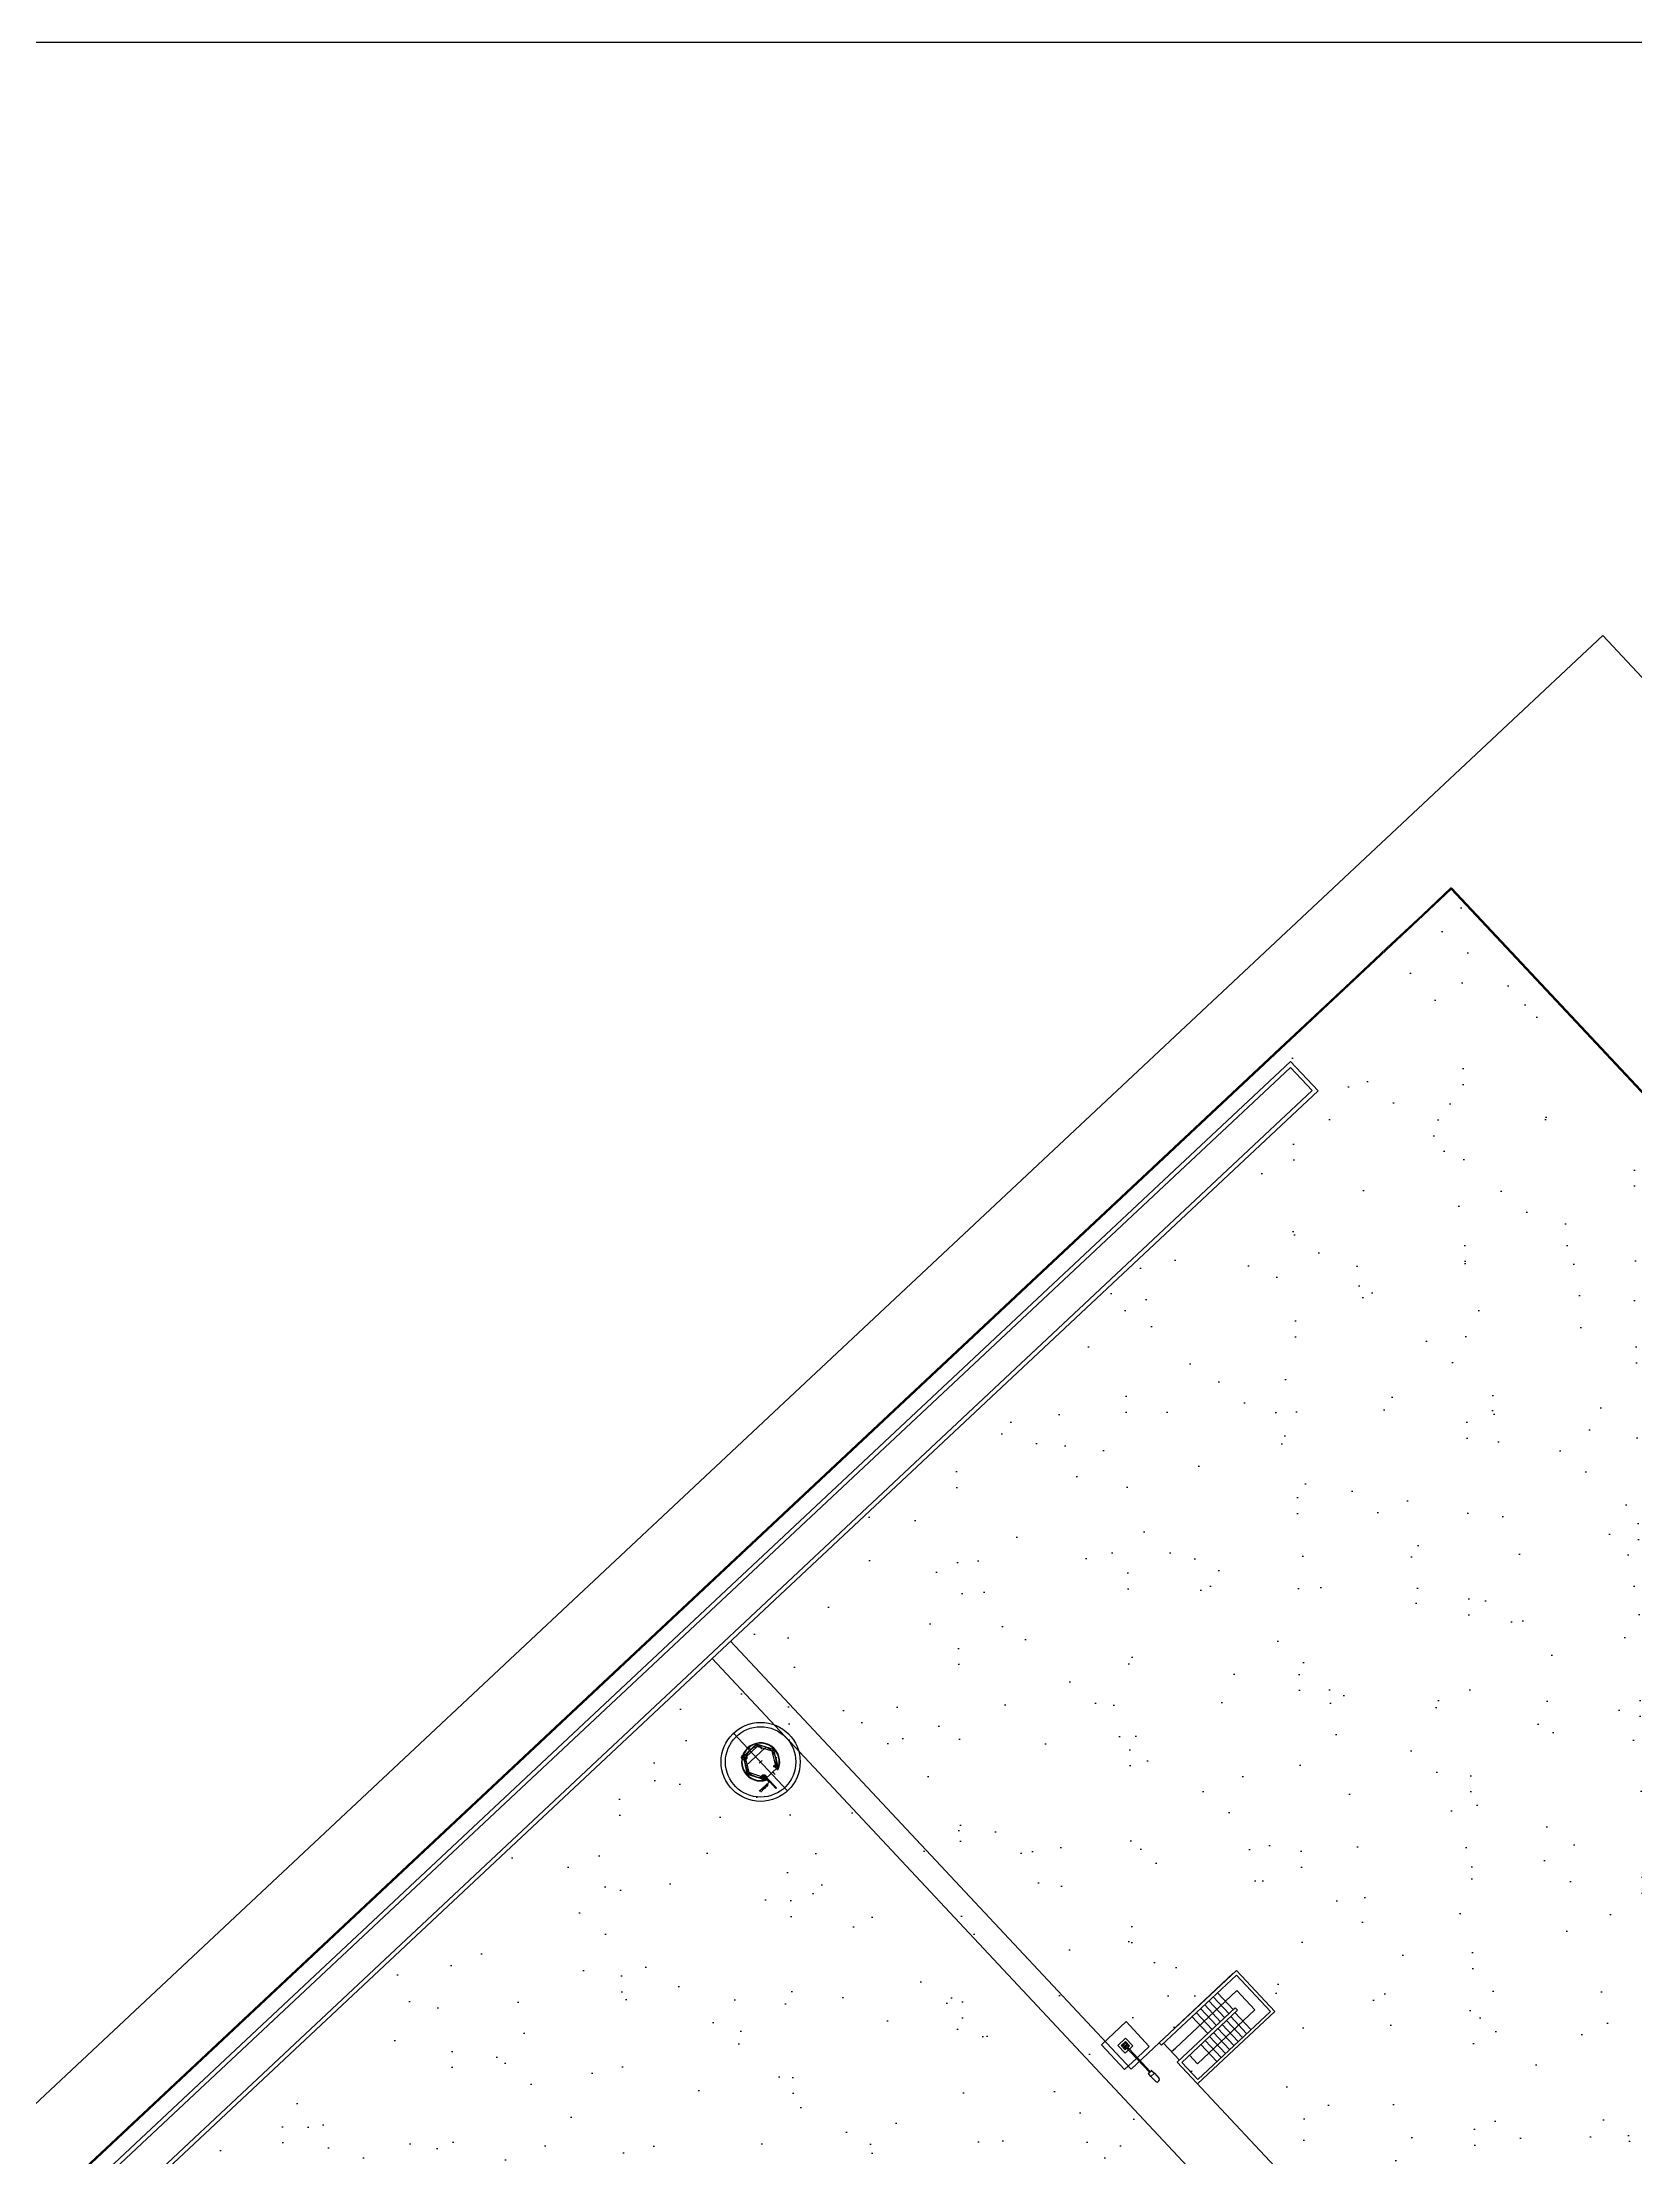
# Model space of a CAD drawing. Header units: metres. Extents: x 2872 to 3316, y -1435 to -1037.
# Drawn here: x 2973.9 to 3049.1, y -1136.6 to -1036.8 of the extents above; entities that cross this region are included whole.
import ezdxf
from ezdxf.enums import TextEntityAlignment as Align

# ---------------------------------------------------------------- set-up
doc = ezdxf.new("R2010")
doc.units = ezdxf.units.M
doc.header["$MEASUREMENT"] = 0
doc.layers.add('ARQUITETURA', color=253, linetype='CONTINUOUS')
doc.layers.add('TEXTO', color=1, linetype='CONTINUOUS')
doc.styles.add('NORMAL', font='romans.shx', dxfattribs={"width": 0.8, "height": 0.1})
pattern_1 = [(350.62296, (2542.1494, -799.737), (4.08992, 4.08927), [0, -4.56, 0, -5.1, 0, -4.875]), (320.623, (2542.149, -799.737), (9.80883, 1.91215), [0, -2.46, 0, -4.11, 0, -1.575]), (280.623, (2539.627, -797.0435), (6.39856, -6.807323), [0, -1.5, 0, -5.4, 0, -7.05]), (270.623, (2539.627, -797.0435), (8.08648, -4.78256), [0, -0.75, 0, -3.54, 0, -4.05])]

msp = doc.modelspace()

# ---------------------------------------------------------------- hatches: boundary and pattern name
at = {"layer": 'ARQUITETURA'}
h = msp.add_hatch(dxfattribs=at)
h.set_pattern_fill('AR-SAND', color=116, scale=3, angle=-46.87704, style=0)
h.set_pattern_definition(pattern_1)
h.paths.add_polyline_path([(3040.349, -1076.749), (3042.953, -1079.53), (3034.916, -1087.057), (3032.312, -1084.277)])
h.paths.add_polyline_path([(3034.069, -1086.262), (3036.663, -1089.032), (3009.915, -1114.086), (3007.321, -1111.317)])
h = msp.add_hatch(dxfattribs=at)
h.set_pattern_fill('AR-SAND', color=116, scale=3, angle=-46.87704, style=0)
h.set_pattern_definition(pattern_1)
edge = h.paths.add_edge_path()
edge.add_line((3051.22, -1104.181), (3050.251, -1103.146))
edge.add_line((3050.251, -1103.146), (3057.678, -1096.191))
edge.add_line((3057.678, -1096.191), (3042.301, -1079.772))
edge.add_line((3042.301, -1079.772), (3034.716, -1086.876))
edge.add_line((3034.716, -1086.876), (3035.878, -1088.117))
edge.add_line((3035.878, -1088.117), (3009.47, -1112.849))
edge.add_line((3009.47, -1112.849), (3028.376, -1133.035))
edge.add_line((3028.376, -1133.035), (3032.025, -1129.617))
edge.add_line((3032.025, -1129.617), (3033.836, -1131.552))
edge.add_line((3033.836, -1131.552), (3030.187, -1134.969))
edge.add_line((3030.187, -1134.969), (3048.447, -1154.467))
edge.add_arc((3048.86, -1312.356), 157.89, 75.30399, 90.15009, ccw=False)
edge.add_line((3088.916, -1159.631), (3091.21, -1147.356))
edge.add_arc((3086.393, -1146.462), 4.9, -10.52034, 43.12316)
edge.add_line((3089.969, -1143.112), (3078.415, -1130.776))
edge.add_line((3078.415, -1130.776), (3076.954, -1132.144))
edge.add_line((3076.954, -1132.144), (3050.978, -1104.408))
edge.add_line((3050.978, -1104.408), (3051.22, -1104.181))
h.paths.add_polyline_path([(3088.783, -1158.319), (3087.554, -1158.09), (3089.806, -1145.199), (3091.104, -1145.158)])
h = msp.add_hatch(dxfattribs=at)
h.set_pattern_fill('AR-SAND', color=116, scale=3, angle=-46.87704, style=0)
h.set_pattern_definition(pattern_1)
h.paths.add_polyline_path([(3026.618, -1131.235), (3044.347, -1150.166), (3044.476, -1150.046), (3007.79, -1110.873), (3004.956, -1113.527), (3041.642, -1152.699), (3042.2, -1152.177), (3024.428, -1133.286)])
h = msp.add_hatch(dxfattribs=at)
h.set_pattern_fill('AR-SAND', color=116, scale=3, angle=-46.87704, style=0)
h.set_pattern_definition(pattern_1)
edge = h.paths.add_edge_path()
edge.add_line((3040.1, -1150.857), (3040.071, -1149.977))
edge.add_line((3040.071, -1149.977), (3005.469, -1113.047))
edge.add_line((3005.469, -1113.047), (2925.928, -1187.54))
edge.add_line((2925.928, -1187.54), (2931.874, -1193.658))
edge.add_arc((3053.782, -1346.111), 195.201, 117.48269, 128.64706, ccw=False)
edge.add_line((2963.7, -1172.938), (2976.695, -1166.472))
edge.add_arc((3045.338, -1308.66), 157.89, 110.41728, 115.76953, ccw=False)
edge.add_arc((3045.338, -1308.66), 157.89, 91.90094, 110.41728, ccw=False)

# ---------------------------------------------------------------- linework, layer by layer
for p, q in [((2899.271, -1203.626), (3047.497, -1064.784)), ((3047.497, -1064.784), (3244.58, -1275.186)), ((3038.986, -1077.957), (3040.335, -1076.694)), ((3039.023, -1077.991), (3040.349, -1076.749)), ((3107.609, -1148.568), (3040.332, -1076.731)), ((3107.645, -1148.533), (3040.37, -1076.7)), ((2901.89, -1206.421), (3039.023, -1077.991)), ((3037.3, -1079.536), (3038.986, -1077.957)), ((3035.614, -1081.115), (3037.3, -1079.536)), ((3033.928, -1082.694), (3035.614, -1081.115)), ((3032.242, -1084.273), (3033.928, -1082.694)), ((2901.855, -1206.385), (3032.242, -1084.274)), ((2902.402, -1206.969), (3032.77, -1084.876)), ((2902.539, -1207.115), (3032.761, -1085.158)), ((3032.761, -1085.158), (3033.786, -1086.253)), ((3032.77, -1084.876), (3034.069, -1086.262)), ((2903.564, -1208.21), (3033.786, -1086.253)), ((2903.701, -1208.355), (3034.069, -1086.262)), ((3006.345, -1112.226), (3025.251, -1132.412)), ((3005.469, -1113.047), (3044.71, -1154.943)), ((3006.485, -1116.559), (3009.035, -1119.282)), ((3007.053, -1117.707), (3006.919, -1117.667)), ((3006.939, -1117.673), (3007.566, -1117.085)), ((3006.939, -1117.673), (3007.134, -1118.509)), ((3006.945, -1117.674), (3007.256, -1117.383)), ((3006.945, -1117.674), (3007.042, -1118.09)), ((3006.968, -1117.653), (3006.952, -1117.705)), ((3006.969, -1117.656), (3006.955, -1117.704)), ((3006.994, -1117.661), (3006.968, -1117.653)), ((3007.017, -1117.67), (3006.969, -1117.656)), ((3007.003, -1117.718), (3007.017, -1117.67)), ((3007.053, -1117.707), (3007.593, -1117.201)), ((3007.07, -1118.103), (3007.987, -1117.244)), ((3007.249, -1117.375), (3007.565, -1117.08)), ((3007.545, -1117.113), (3007.597, -1117.101)), ((3007.551, -1117.139), (3007.545, -1117.113)), ((3007.547, -1117.114), (3007.596, -1117.103)), ((3007.559, -1117.163), (3007.547, -1117.114)), ((3007.607, -1117.152), (3007.559, -1117.163)), ((3007.593, -1117.201), (3007.561, -1117.065)), ((3007.979, -1117.205), (3007.565, -1117.08)), ((3008.388, -1117.335), (3007.566, -1117.085)), ((3008.301, -1117.416), (3007.593, -1117.201)), ((3007.596, -1117.103), (3007.607, -1117.152)), ((3007.597, -1117.101), (3007.604, -1117.128)), ((3007.979, -1117.205), (3007.976, -1117.215)), ((3008.384, -1117.339), (3007.976, -1117.215)), ((3008.301, -1117.416), (3008.403, -1117.32)), ((3008.481, -1118.105), (3008.301, -1117.416)), ((3008.354, -1117.333), (3008.317, -1117.367)), ((3008.317, -1117.367), (3008.351, -1117.404)), ((3008.351, -1117.404), (3008.388, -1117.369)), ((3008.388, -1117.369), (3008.354, -1117.333)), ((3008.476, -1117.739), (3008.384, -1117.338)), ((3008.58, -1118.173), (3008.388, -1117.335)), ((3006.952, -1117.705), (3006.979, -1117.713)), ((3006.955, -1117.704), (3007.003, -1117.718)), ((3007.032, -1118.092), (3007.042, -1118.09)), ((3007.032, -1118.092), (3007.13, -1118.513)), ((3007.221, -1118.428), (3007.053, -1117.707)), ((3007.221, -1118.428), (3007.119, -1118.524)), ((3007.53, -1118.633), (3007.13, -1118.513)), ((3007.96, -1118.761), (3007.134, -1118.509)), ((3007.135, -1118.475), (3007.171, -1118.44)), ((3007.169, -1118.511), (3007.135, -1118.475)), ((3007.205, -1118.477), (3007.169, -1118.511)), ((3007.171, -1118.44), (3007.205, -1118.477)), ((3007.896, -1118.652), (3007.221, -1118.428)), ((3007.532, -1118.623), (3007.53, -1118.633)), ((3007.959, -1118.756), (3007.532, -1118.623)), ((3007.827, -1117.86), (3007.696, -1117.984)), ((3007.952, -1118.554), (3007.874, -1118.572)), ((3007.874, -1118.572), (3007.896, -1118.65)), ((3007.896, -1118.65), (3007.974, -1118.631)), ((3007.896, -1118.652), (3007.974, -1118.634)), ((3007.915, -1118.692), (3007.964, -1118.681)), ((3007.974, -1118.631), (3007.952, -1118.554)), ((3007.959, -1118.756), (3008.58, -1118.173)), ((3007.964, -1118.681), (3007.975, -1118.73)), ((3007.974, -1118.634), (3008.028, -1118.691)), ((3007.975, -1118.631), (3008.079, -1118.743)), ((3008.052, -1118.668), (3008.03, -1118.689)), ((3008.505, -1119.152), (3008.052, -1118.668)), ((3008.374, -1118.438), (3008.447, -1118.515)), ((3008.38, -1118.153), (3008.403, -1118.077)), ((3008.455, -1118.18), (3008.38, -1118.153)), ((3008.403, -1118.077), (3008.479, -1118.104)), ((3008.479, -1118.104), (3008.455, -1118.18)), ((3008.455, -1118.181), (3008.559, -1118.293)), ((3008.481, -1118.105), (3008.457, -1118.181)), ((3008.457, -1118.181), (3008.511, -1118.238)), ((3008.476, -1117.739), (3008.486, -1117.737)), ((3008.586, -1118.175), (3008.486, -1117.737)), ((3008.519, -1118.126), (3008.505, -1118.174)), ((3008.505, -1118.174), (3008.553, -1118.188)), ((3008.586, -1118.175), (3008.513, -1118.243)), ((3008.514, -1118.242), (3008.549, -1118.279)), ((3008.567, -1118.14), (3008.519, -1118.126)), ((3008.553, -1118.188), (3008.567, -1118.14)), ((3008.586, -1118.175), (3008.58, -1118.173)), ((3008.164, -1118.873), (3007.699, -1119.309)), ((3008.166, -1118.875), (3007.701, -1119.31)), ((3007.926, -1118.741), (3007.915, -1118.692)), ((3007.975, -1118.73), (3007.926, -1118.741)), ((3007.96, -1118.761), (3007.959, -1118.756)), ((3007.96, -1118.761), (3008.033, -1118.693)), ((3008.03, -1118.689), (3008.483, -1119.172)), ((3008.03, -1118.73), (3008.166, -1118.875)), ((3008.031, -1118.694), (3008.066, -1118.732)), ((3008.483, -1119.172), (3008.505, -1119.152)), ((3030.216, -1127.763), (3026.566, -1131.181)), ((3026.669, -1131.29), (3030.209, -1127.975)), ((3027.362, -1130.414), (3030.062, -1127.885)), ((3030.209, -1127.975), (3031.815, -1129.69)), ((3030.216, -1127.763), (3032.027, -1129.697)), ((3027.332, -1131.423), (3029.681, -1129.222)), ((3027.421, -1132.093), (3030.158, -1129.53)), ((3027.633, -1132.1), (3030.26, -1129.639)), ((3031.083, -1129.622), (3028.374, -1132.16)), ((3028.514, -1129.562), (3029.266, -1130.365)), ((3028.714, -1129.375), (3029.466, -1130.177)), ((3028.915, -1129.187), (3029.667, -1129.989)), ((3029.116, -1128.999), (3029.868, -1129.801)), ((3029.316, -1128.811), (3030.068, -1129.614)), ((3029.682, -1129.222), (3030.229, -1128.71)), ((3030.26, -1129.639), (3030.158, -1129.53)), ((3030.229, -1128.71), (3031.083, -1129.622)), ((3023.84, -1131.268), (3025.007, -1130.175)), ((3025.007, -1130.175), (3026.101, -1131.342)), ((3028.112, -1129.938), (3028.864, -1130.741)), ((3028.313, -1129.75), (3029.065, -1130.553)), ((3028.378, -1133.115), (3032.027, -1129.697)), ((3028.385, -1132.903), (3031.815, -1129.69)), ((3029.339, -1130.502), (3030.091, -1131.305)), ((3029.54, -1130.314), (3030.291, -1131.117)), ((3029.74, -1130.126), (3030.492, -1130.929)), ((3029.941, -1129.938), (3030.693, -1130.741)), ((3030.142, -1129.75), (3030.894, -1130.553)), ((3024.933, -1132.436), (3023.84, -1131.268)), ((3024.617, -1131.294), (3024.982, -1130.952)), ((3024.959, -1131.659), (3024.617, -1131.294)), ((3024.773, -1131.299), (3024.977, -1131.108)), ((3024.964, -1131.503), (3024.773, -1131.299)), ((3024.836, -1131.312), (3024.815, -1131.29)), ((3024.837, -1131.29), (3024.815, -1131.311)), ((3024.866, -1131.399), (3024.903, -1131.365)), ((3024.87, -1131.403), (3024.906, -1131.369)), ((3024.873, -1131.205), (3024.907, -1131.241)), ((3024.877, -1131.202), (3024.911, -1131.238)), ((3024.991, -1131.287), (3024.947, -1131.328)), ((3026.105, -1132.565), (3024.947, -1131.328)), ((3024.955, -1131.439), (3024.976, -1131.461)), ((3024.977, -1131.44), (3024.955, -1131.461)), ((3025.324, -1131.317), (3024.959, -1131.659)), ((3024.964, -1131.171), (3024.986, -1131.15)), ((3025.042, -1131.43), (3024.964, -1131.503)), ((3024.965, -1131.15), (3024.985, -1131.172)), ((3024.967, -1131.305), (3024.97, -1131.302)), ((3024.967, -1131.305), (3024.97, -1131.309)), ((3024.967, -1131.305), (3024.974, -1131.305)), ((3025.011, -1131.309), (3024.967, -1131.35)), ((3024.97, -1131.302), (3024.974, -1131.305)), ((3024.97, -1131.302), (3024.97, -1131.309)), ((3024.97, -1131.309), (3024.974, -1131.305)), ((3024.977, -1131.108), (3025.168, -1131.312)), ((3024.982, -1130.952), (3025.324, -1131.317)), ((3026.149, -1132.524), (3024.991, -1131.287)), ((3025.034, -1131.242), (3025.071, -1131.208)), ((3025.038, -1131.246), (3025.074, -1131.211)), ((3025.168, -1131.312), (3025.086, -1131.389)), ((3025.126, -1131.3), (3025.104, -1131.32)), ((3025.105, -1131.299), (3025.126, -1131.321)), ((3026.566, -1131.181), (3025.251, -1132.412)), ((3026.101, -1131.342), (3025.537, -1131.87)), ((3026.669, -1131.29), (3026.566, -1131.181)), ((3027.53, -1131.991), (3026.778, -1131.188)), ((3027.154, -1131.589), (3027.332, -1131.423)), ((3028.536, -1131.254), (3029.288, -1132.057)), ((3028.737, -1131.066), (3029.489, -1131.869)), ((3028.937, -1130.878), (3029.689, -1131.681)), ((3029.138, -1130.69), (3029.89, -1131.493)), ((3025.493, -1131.911), (3024.933, -1132.436)), ((3026.18, -1132.769), (3026.068, -1132.627)), ((3026.069, -1132.599), (3026.186, -1132.49)), ((3026.348, -1132.612), (3026.18, -1132.769)), ((3026.214, -1132.491), (3026.348, -1132.612)), ((3026.348, -1132.612), (3026.563, -1132.862)), ((3027.421, -1132.093), (3048.819, -1154.941)), ((3028.385, -1132.903), (3027.633, -1132.1)), ((3028.374, -1132.16), (3027.998, -1131.758)), ((3026.415, -1133), (3026.18, -1132.769)), ((3026.557, -1132.972), (3026.526, -1133.001))]:
    msp.add_line(p, q, dxfattribs=at)
for centre, radius in [((3040.35, -1076.714), 0.025), ((3039.006, -1077.973), 0.025), ((3041.929, -1078.4), 0.025), ((3037.32, -1079.552), 0.025), ((3043.508, -1080.086), 0.025), ((3035.634, -1081.131), 0.025), ((3045.087, -1081.772), 0.025), ((3033.947, -1082.71), 0.025), ((3046.666, -1083.458), 0.025), ((3032.261, -1084.289), 0.025), ((3048.245, -1085.144), 0.025), ((3030.575, -1085.868), 0.025), ((3028.889, -1087.447), 0.025), ((3027.203, -1089.026), 0.025), ((3025.517, -1090.606), 0.025), ((3023.831, -1092.185), 0.025), ((3022.145, -1093.764), 0.025), ((3020.459, -1095.343), 0.025), ((3018.773, -1096.922), 0.025), ((3017.087, -1098.501), 0.025), ((3015.401, -1100.08), 0.025), ((3013.715, -1101.659), 0.025), ((3012.029, -1103.238), 0.025), ((3010.343, -1104.817), 0.025), ((3008.657, -1106.396), 0.025), ((3006.971, -1107.975), 0.025), ((3005.285, -1109.554), 0.025), ((3003.599, -1111.133), 0.025), ((3001.913, -1112.712), 0.025), ((3000.227, -1114.291), 0.025), ((2998.541, -1115.87), 0.025), ((3007.76, -1117.921), 1.865), ((3007.761, -1117.922), 1.66), ((2996.855, -1117.449), 0.025), ((3006.99, -1117.709), 0.125), ((3007.231, -1117.272), 0.0109), ((3007.8, -1117.3), 0.0109), ((3007.911, -1118.655), 0.125), ((3007.924, -1118.602), 0.0375), ((3007.96, -1118.566), 0.0109), ((3008.367, -1118.43), 0.0109), ((3008.429, -1118.129), 0.0375), ((3008.47, -1118.088), 0.0109), ((3008.496, -1117.715), 0.0109), ((2995.169, -1119.028), 0.025), ((3008.023, -1118.722), 0.0109), ((3008.325, -1118.963), 0.0109), ((2993.482, -1120.607), 0.025), ((2991.796, -1122.186), 0.025), ((2990.11, -1123.765), 0.025), ((2988.424, -1125.344), 0.025), ((2986.738, -1126.923), 0.025), ((2985.052, -1128.502), 0.025), ((2983.366, -1130.081), 0.025), ((2981.68, -1131.661), 0.025), ((3024.826, -1131.301), 0.01), ((3024.966, -1131.45), 0.01), ((3024.975, -1131.161), 0.01), ((3025.115, -1131.31), 0.01), ((2979.994, -1133.24), 0.025), ((2978.308, -1134.819), 0.025), ((2976.622, -1136.398), 0.025)]:
    msp.add_circle(centre, radius, dxfattribs=at)
for centre, radius, start, end in [((3007.761, -1117.922), 0.9, 337.1295, 289.12616), ((3007.761, -1117.922), 0.88, 335.07712, 286.66517), ((3007.761, -1117.922), 0.74, 345.77329, 280.48237), ((3008.567, -1118.262), 0.025, 223.12783, 337.1295), ((3007.769, -1117.936), 0.865, 286.42644, 291.02687), ((3008.048, -1118.749), 0.025, 289.12616, 43.12783), ((3024.97, -1131.305), 0.09, 330.91455, 291.95451), ((3024.97, -1131.305), 0.081, 332.96975, 289.46758), ((3026.083, -1132.614), 0.02, 133.12296, 223.12296), ((3026.199, -1132.504), 0.02, 43.12296, 133.12296), ((3026.471, -1132.943), 0.08, 225.53568, 313.12296), ((3026.502, -1132.914), 0.08, 313.12296, 40.71024)]:
    msp.add_arc(centre, radius, start, end, dxfattribs=at)
at = {"layer": 'TEXTO'}
msp.add_lwpolyline([(2871.917, -1036.8), (3315.975, -1036.8), (3315.975, -1435.41), (2871.917, -1435.41)], close=True, dxfattribs=at)

# ---------------------------------------------------------------- texts
at = {"layer": 'ARQUITETURA', "style": 'NORMAL', "width": 0.8}
for p in [(3007.747, -1119.307), (3007.748, -1119.308)]:
    msp.add_text('VIDE DETALHE 2', height=0.05, rotation=223.12783, dxfattribs=at).set_placement(p, align=Align.RIGHT)

doc.saveas('drawing.dxf')
